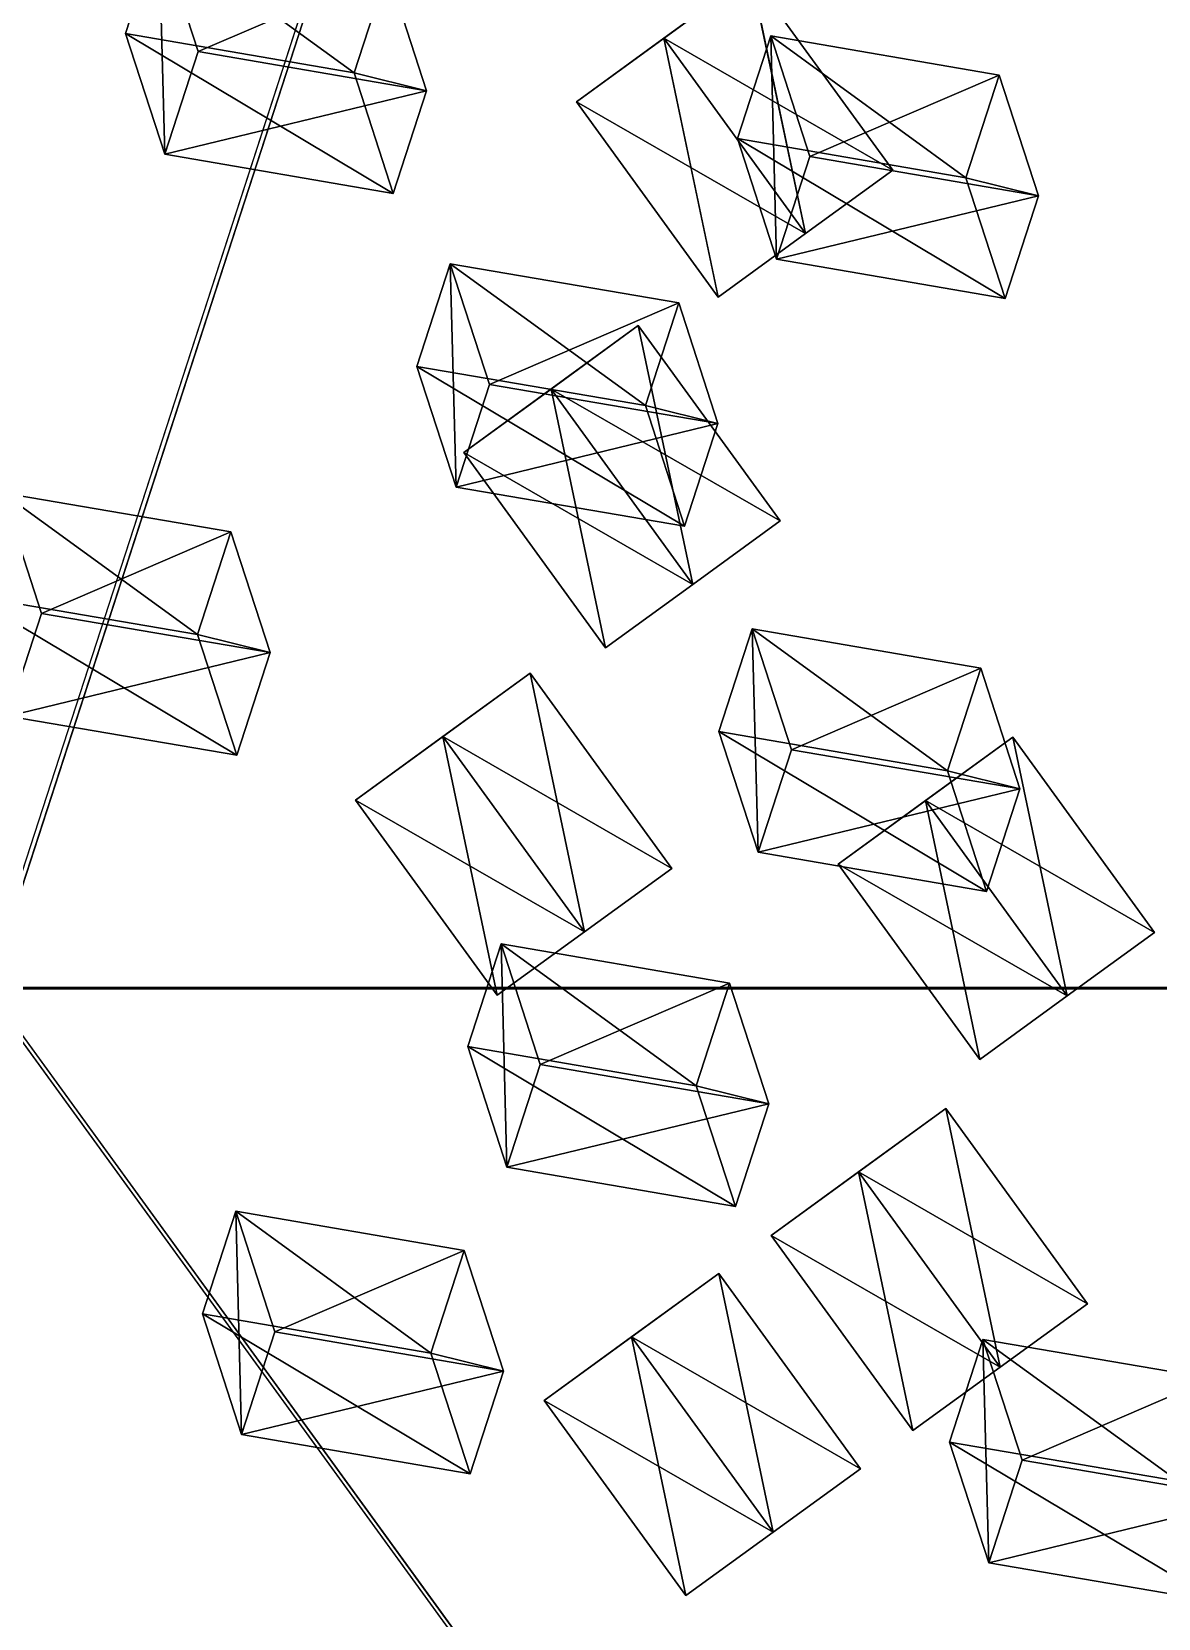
# Model space of a CAD drawing. Header units: metres. Extents: x -324 to 324, y -310 to 311.
# Drawn here: x 63.7 to 110.4, y 164.2 to 230 of the extents above; entities that cross this region are included whole.
import ezdxf

# ---------------------------------------------------------------- set-up
doc = ezdxf.new("R2010")
doc.units = ezdxf.units.M

msp = doc.modelspace()

# ---------------------------------------------------------------- linework, layer by layer
for p, q in [((99.94634, 307.93277, -1061.9042), (61.75283, 190.36641, -1261.8993)), ((61.935257, 190.3072, -1261.8992), (100.13973, 307.87, -1061.904)), ((61.803425, 190.21133, -1262), (200, 2.2904767e-05, -1262)), ((200.13191, 0.09591675, -1261.8993), (61.935257, 190.3072, -1261.8992))]:
    msp.add_line(p, q)
for points in [[(-100.05551, 307.93835, -938.3003), (99.94634, 307.93277, -1061.9042), (61.75283, 190.36641, -1261.8993), (61.75293, 190.36652, -1261.8992)], [(-61.753036, 190.3664, -738.10077), (100.055176, 307.93848, -1061.6997), (-99.94667, 307.9327, -938.0959), (-99.94657, 307.9328, -938.09576)], [(-61.753036, 190.3664, -738.10077), (261.85678, 190.37573, -938.09595), (100.055176, 307.93848, -1061.6997), (100.055275, 307.93857, -1061.6996)], [(261.94806, 190.31651, -938.3003), (61.935257, 190.3072, -1261.8992), (100.13973, 307.87, -1061.904), (100.13983, 307.8701, -1061.9039)], [(77.0813, 228.27373, -888.1644), (67.60912, 229.8982, -885.4006), (68.99105, 234.15135, -883.16425), (68.99115, 234.15146, -883.1641)], [(68.99105, 234.15135, -883.16425), (67.60912, 229.8982, -885.4006), (69.2336, 224.8978, -876.8942), (69.233696, 224.8979, -876.8941)], [(69.2336, 224.8978, -876.8942), (70.615524, 229.15096, -874.65796), (68.99105, 234.15135, -883.16425), (68.99115, 234.15146, -883.1641)], [(78.46323, 232.52689, -885.92816), (68.99105, 234.15135, -883.16425), (70.615524, 229.15096, -874.65796), (70.61562, 229.15106, -874.65784)], [(68.99105, 234.15135, -883.16425), (78.46323, 232.52689, -885.92816), (77.0813, 228.27373, -888.1644), (77.0814, 228.27383, -888.1643)], [(70.615524, 229.15096, -874.65796), (80.0877, 227.52649, -877.4218), (78.46323, 232.52689, -885.92816), (78.463326, 232.527, -885.92804)], [(77.0813, 228.27373, -888.1644), (78.46323, 232.52689, -885.92816), (80.0877, 227.52649, -877.4218), (80.0878, 227.5266, -877.4217)], [(86.30258, 227.07182, -1187.0883), (89.92097, 229.70073, -1178.1442), (93.53891, 232.32933, -1180.3805), (93.53901, 232.32944, -1180.3804)], [(93.53891, 232.32933, -1180.3805), (89.920525, 229.70041, -1189.3246), (86.30258, 227.07182, -1187.0883), (86.30268, 227.07193, -1187.0881)], [(89.920525, 229.70041, -1189.3246), (93.53891, 232.32933, -1180.3805), (99.41676, 224.23915, -1180.3805), (99.41686, 224.23926, -1180.3804)], [(93.53891, 232.32933, -1180.3805), (89.92097, 229.70073, -1178.1442), (95.79882, 221.61057, -1178.1442), (95.79892, 221.61067, -1178.144)], [(95.79882, 221.61057, -1178.1442), (99.41676, 224.23915, -1180.3805), (93.53891, 232.32933, -1180.3805), (93.53901, 232.32944, -1180.3804)], [(78.70577, 223.27333, -879.65814), (69.2336, 224.8978, -876.8942), (67.60912, 229.8982, -885.4006), (67.60922, 229.8983, -885.40045)], [(67.60912, 229.8982, -885.4006), (77.0813, 228.27373, -888.1644), (78.70577, 223.27333, -879.65814), (78.70587, 223.27344, -879.658)], [(89.92097, 229.70073, -1178.1442), (86.30258, 227.07182, -1187.0883), (92.180435, 218.98164, -1187.0883), (92.180534, 218.98175, -1187.0881)], [(86.30258, 227.07182, -1187.0883), (89.920525, 229.70041, -1189.3246), (95.79838, 221.61024, -1189.3246), (95.79848, 221.61035, -1189.3245)], [(99.41676, 224.23915, -1180.3805), (95.79838, 221.61024, -1189.3246), (89.920525, 229.70041, -1189.3246), (89.92062, 229.70052, -1189.3245)], [(92.180435, 218.98164, -1187.0883), (95.79882, 221.61057, -1178.1442), (89.92097, 229.70073, -1178.1442), (89.92107, 229.70084, -1178.144)], [(102.4478, 223.9234, -895.56604), (92.975624, 225.54787, -892.8022), (94.35755, 229.80103, -890.56586), (94.35765, 229.80113, -890.56573)], [(94.35755, 229.80103, -890.56586), (92.975624, 225.54787, -892.8022), (94.6001, 220.54747, -884.29584), (94.6002, 220.54758, -884.2957)], [(94.6001, 220.54747, -884.29584), (95.982025, 224.80063, -882.0596), (94.35755, 229.80103, -890.56586), (94.35765, 229.80113, -890.56573)], [(103.82973, 228.17656, -893.3298), (94.35755, 229.80103, -890.56586), (95.982025, 224.80063, -882.0596), (95.982124, 224.80074, -882.05945)], [(94.35755, 229.80103, -890.56586), (103.82973, 228.17656, -893.3298), (102.4478, 223.9234, -895.56604), (102.4479, 223.92351, -895.5659)], [(80.0877, 227.52649, -877.4218), (70.615524, 229.15096, -874.65796), (69.2336, 224.8978, -876.8942), (69.233696, 224.8979, -876.8941)], [(80.0877, 227.52649, -877.4218), (78.70577, 223.27333, -879.65814), (77.0813, 228.27373, -888.1644), (77.0814, 228.27383, -888.1643)], [(95.982025, 224.80063, -882.0596), (105.4542, 223.17616, -884.8234), (103.82973, 228.17656, -893.3298), (103.82983, 228.17667, -893.32965)], [(102.4478, 223.9234, -895.56604), (103.82973, 228.17656, -893.3298), (105.4542, 223.17616, -884.8234), (105.4543, 223.17627, -884.8233)], [(69.2336, 224.8978, -876.8942), (78.70577, 223.27333, -879.65814), (80.0877, 227.52649, -877.4218), (80.0878, 227.5266, -877.4217)], [(95.79838, 221.61024, -1189.3246), (92.180435, 218.98164, -1187.0883), (86.30258, 227.07182, -1187.0883), (86.30268, 227.07193, -1187.0881)], [(104.07227, 218.923, -887.05975), (94.6001, 220.54747, -884.29584), (92.975624, 225.54787, -892.8022), (92.97572, 225.54797, -892.80206)], [(92.975624, 225.54787, -892.8022), (102.4478, 223.9234, -895.56604), (104.07227, 218.923, -887.05975), (104.07237, 218.92311, -887.05963)], [(105.4542, 223.17616, -884.8234), (95.982025, 224.80063, -882.0596), (94.6001, 220.54747, -884.29584), (94.6002, 220.54758, -884.2957)], [(95.79838, 221.61024, -1189.3246), (99.41676, 224.23915, -1180.3805), (95.79882, 221.61057, -1178.1442), (95.79892, 221.61067, -1178.144)], [(105.4542, 223.17616, -884.8234), (104.07227, 218.923, -887.05975), (102.4478, 223.9234, -895.56604), (102.4479, 223.92351, -895.5659)], [(94.6001, 220.54747, -884.29584), (104.07227, 218.923, -887.05975), (105.4542, 223.17616, -884.8234), (105.4543, 223.17627, -884.8233)], [(95.79882, 221.61057, -1178.1442), (92.180435, 218.98164, -1187.0883), (95.79838, 221.61024, -1189.3246), (95.79848, 221.61035, -1189.3245)], [(89.16272, 214.48085, -869.3978), (79.690544, 216.10532, -866.634), (81.07247, 220.35847, -864.39764), (81.07257, 220.35858, -864.3975)], [(81.07247, 220.35847, -864.39764), (79.690544, 216.10532, -866.634), (81.31502, 211.10492, -858.1276), (81.31512, 211.10503, -858.1275)], [(81.31502, 211.10492, -858.1276), (82.696945, 215.35808, -855.89136), (81.07247, 220.35847, -864.39764), (81.07257, 220.35858, -864.3975)], [(90.54465, 218.73401, -867.16156), (81.07247, 220.35847, -864.39764), (82.696945, 215.35808, -855.89136), (82.697044, 215.35818, -855.89124)], [(81.07247, 220.35847, -864.39764), (90.54465, 218.73401, -867.16156), (89.16272, 214.48085, -869.3978), (89.16282, 214.48096, -869.3977)], [(82.696945, 215.35808, -855.89136), (92.16912, 213.73361, -858.6552), (90.54465, 218.73401, -867.16156), (90.54475, 218.73412, -867.16144)], [(89.16272, 214.48085, -869.3978), (90.54465, 218.73401, -867.16156), (92.16912, 213.73361, -858.6552), (92.16922, 213.73372, -858.6551)], [(81.63044, 212.53725, -1211.7313), (85.248825, 215.16615, -1202.7872), (88.86677, 217.79475, -1205.0236), (88.86687, 217.79486, -1205.0234)], [(88.86677, 217.79475, -1205.0236), (85.24838, 215.16583, -1213.9677), (81.63044, 212.53725, -1211.7313), (81.63054, 212.53735, -1211.7312)], [(85.24838, 215.16583, -1213.9677), (88.86677, 217.79475, -1205.0236), (94.74462, 209.70457, -1205.0236), (94.74472, 209.70468, -1205.0234)], [(88.86677, 217.79475, -1205.0236), (85.248825, 215.16615, -1202.7872), (91.12668, 207.07599, -1202.7872), (91.12678, 207.0761, -1202.7871)], [(91.12668, 207.07599, -1202.7872), (94.74462, 209.70457, -1205.0236), (88.86677, 217.79475, -1205.0236), (88.86687, 217.79486, -1205.0234)], [(90.78719, 209.48045, -860.89154), (81.31502, 211.10492, -858.1276), (79.690544, 216.10532, -866.634), (79.69064, 216.10542, -866.63385)], [(79.690544, 216.10532, -866.634), (89.16272, 214.48085, -869.3978), (90.78719, 209.48045, -860.89154), (90.78729, 209.48056, -860.8914)], [(92.16912, 213.73361, -858.6552), (82.696945, 215.35808, -855.89136), (81.31502, 211.10492, -858.1276), (81.31512, 211.10503, -858.1275)], [(85.248825, 215.16615, -1202.7872), (81.63044, 212.53725, -1211.7313), (87.50829, 204.44707, -1211.7313), (87.50839, 204.44717, -1211.7312)], [(81.63044, 212.53725, -1211.7313), (85.24838, 215.16583, -1213.9677), (91.126236, 207.07567, -1213.9677), (91.126335, 207.07578, -1213.9675)], [(94.74462, 209.70457, -1205.0236), (91.126236, 207.07567, -1213.9677), (85.24838, 215.16583, -1213.9677), (85.24848, 215.16594, -1213.9675)], [(87.50829, 204.44707, -1211.7313), (91.12668, 207.07599, -1202.7872), (85.248825, 215.16615, -1202.7872), (85.248924, 215.16626, -1202.7871)], [(92.16912, 213.73361, -858.6552), (90.78719, 209.48045, -860.89154), (89.16272, 214.48085, -869.3978), (89.16282, 214.48096, -869.3977)], [(81.31502, 211.10492, -858.1276), (90.78719, 209.48045, -860.89154), (92.16912, 213.73361, -858.6552), (92.16922, 213.73372, -858.6551)], [(91.126236, 207.07567, -1213.9677), (87.50829, 204.44707, -1211.7313), (81.63044, 212.53725, -1211.7313), (81.63054, 212.53735, -1211.7312)], [(70.59402, 204.99606, -839.8842), (61.121838, 206.62053, -837.12036), (62.50377, 210.87369, -834.88403), (62.50387, 210.8738, -834.8839)], [(62.74631, 201.62013, -828.614), (64.12824, 205.87329, -826.37775), (62.50377, 210.87369, -834.88403), (62.50387, 210.8738, -834.8839)], [(71.97595, 209.24922, -837.64795), (62.50377, 210.87369, -834.88403), (64.12824, 205.87329, -826.37775), (64.12834, 205.8734, -826.3776)], [(62.50377, 210.87369, -834.88403), (71.97595, 209.24922, -837.64795), (70.59402, 204.99606, -839.8842), (70.59412, 204.99617, -839.8841)], [(91.126236, 207.07567, -1213.9677), (94.74462, 209.70457, -1205.0236), (91.12668, 207.07599, -1202.7872), (91.12678, 207.0761, -1202.7871)], [(64.12824, 205.87329, -826.37775), (73.60042, 204.24883, -829.1416), (71.97595, 209.24922, -837.64795), (71.97605, 209.24933, -837.6478)], [(70.59402, 204.99606, -839.8842), (71.97595, 209.24922, -837.64795), (73.60042, 204.24883, -829.1416), (73.60052, 204.24893, -829.1415)], [(91.12668, 207.07599, -1202.7872), (87.50829, 204.44707, -1211.7313), (91.126236, 207.07567, -1213.9677), (91.126335, 207.07578, -1213.9675)], [(72.21849, 199.99567, -831.3779), (62.74631, 201.62013, -828.614), (61.121838, 206.62053, -837.12036), (61.121937, 206.62064, -837.12024)], [(61.121838, 206.62053, -837.12036), (70.59402, 204.99606, -839.8842), (72.21849, 199.99567, -831.3779), (72.21859, 199.99577, -831.3778)], [(73.60042, 204.24883, -829.1416), (64.12824, 205.87329, -826.37775), (62.74631, 201.62013, -828.614), (62.74641, 201.62024, -828.6139)], [(101.67915, 199.34888, -848.3532), (92.20698, 200.97334, -845.58936), (93.588905, 205.2265, -843.353), (93.589005, 205.22661, -843.3529)], [(93.588905, 205.2265, -843.353), (92.20698, 200.97334, -845.58936), (93.83145, 195.97295, -837.083), (93.83155, 195.97305, -837.0829)], [(93.83145, 195.97295, -837.083), (95.21338, 200.2261, -834.84674), (93.588905, 205.2265, -843.353), (93.589005, 205.22661, -843.3529)], [(103.06108, 203.60204, -846.11694), (93.588905, 205.2265, -843.353), (95.21338, 200.2261, -834.84674), (95.21348, 200.22621, -834.8466)], [(93.588905, 205.2265, -843.353), (103.06108, 203.60204, -846.11694), (101.67915, 199.34888, -848.3532), (101.67925, 199.34898, -848.3531)], [(73.60042, 204.24883, -829.1416), (72.21849, 199.99567, -831.3779), (70.59402, 204.99606, -839.8842), (70.59412, 204.99617, -839.8841)], [(62.74631, 201.62013, -828.614), (72.21849, 199.99567, -831.3779), (73.60042, 204.24883, -829.1416), (73.60052, 204.24893, -829.1415)], [(77.144646, 198.13806, -1235.9138), (80.76303, 200.76697, -1226.9697), (84.380974, 203.39557, -1229.206), (84.38107, 203.39568, -1229.2059)], [(84.380974, 203.39557, -1229.206), (80.76259, 200.76665, -1238.1501), (77.144646, 198.13806, -1235.9138), (77.144745, 198.13817, -1235.9137)], [(80.76259, 200.76665, -1238.1501), (84.380974, 203.39557, -1229.206), (90.25883, 195.30539, -1229.206), (90.25893, 195.3055, -1229.2059)], [(84.380974, 203.39557, -1229.206), (80.76303, 200.76697, -1226.9697), (86.640884, 192.6768, -1226.9697), (86.64098, 192.67691, -1226.9696)], [(86.640884, 192.6768, -1226.9697), (90.25883, 195.30539, -1229.206), (84.380974, 203.39557, -1229.206), (84.38107, 203.39568, -1229.2059)], [(95.21338, 200.2261, -834.84674), (104.685555, 198.60164, -837.6106), (103.06108, 203.60204, -846.11694), (103.06118, 203.60214, -846.1168)], [(101.67915, 199.34888, -848.3532), (103.06108, 203.60204, -846.11694), (104.685555, 198.60164, -837.6106), (104.68565, 198.60175, -837.6105)], [(80.76303, 200.76697, -1226.9697), (77.144646, 198.13806, -1235.9138), (83.0225, 190.04788, -1235.9138), (83.0226, 190.04799, -1235.9137)], [(77.144646, 198.13806, -1235.9138), (80.76259, 200.76665, -1238.1501), (86.64044, 192.67648, -1238.1501), (86.64054, 192.67659, -1238.15)], [(90.25883, 195.30539, -1229.206), (86.64044, 192.67648, -1238.1501), (80.76259, 200.76665, -1238.1501), (80.76269, 200.76675, -1238.15)], [(83.0225, 190.04788, -1235.9138), (86.640884, 192.6768, -1226.9697), (80.76303, 200.76697, -1226.9697), (80.76313, 200.76707, -1226.9696)], [(103.30363, 194.34848, -839.8469), (93.83145, 195.97295, -837.083), (92.20698, 200.97334, -845.58936), (92.20708, 200.97345, -845.58923)], [(92.20698, 200.97334, -845.58936), (101.67915, 199.34888, -848.3532), (103.30363, 194.34848, -839.8469), (103.30373, 194.34859, -839.8468)], [(97.150826, 195.48589, -1206.6646), (100.76921, 198.11479, -1197.7205), (104.38715, 200.7434, -1199.9568), (104.38725, 200.7435, -1199.9567)], [(104.38715, 200.7434, -1199.9568), (100.76877, 198.11447, -1208.9009), (97.150826, 195.48589, -1206.6646), (97.150925, 195.486, -1206.6644)], [(100.76877, 198.11447, -1208.9009), (104.38715, 200.7434, -1199.9568), (110.26501, 192.65321, -1199.9568), (110.26511, 192.65332, -1199.9567)], [(104.38715, 200.7434, -1199.9568), (100.76921, 198.11479, -1197.7205), (106.647064, 190.02463, -1197.7205), (106.64716, 190.02473, -1197.7203)], [(106.647064, 190.02463, -1197.7205), (110.26501, 192.65321, -1199.9568), (104.38715, 200.7434, -1199.9568), (104.38725, 200.7435, -1199.9567)], [(104.685555, 198.60164, -837.6106), (95.21338, 200.2261, -834.84674), (93.83145, 195.97295, -837.083), (93.83155, 195.97305, -837.0829)], [(104.685555, 198.60164, -837.6106), (103.30363, 194.34848, -839.8469), (101.67915, 199.34888, -848.3532), (101.67925, 199.34898, -848.3531)], [(93.83145, 195.97295, -837.083), (103.30363, 194.34848, -839.8469), (104.685555, 198.60164, -837.6106), (104.68565, 198.60175, -837.6105)], [(86.64044, 192.67648, -1238.1501), (83.0225, 190.04788, -1235.9138), (77.144646, 198.13806, -1235.9138), (77.144745, 198.13817, -1235.9137)], [(100.76921, 198.11479, -1197.7205), (97.150826, 195.48589, -1206.6646), (103.02868, 187.3957, -1206.6646), (103.02878, 187.39581, -1206.6644)], [(97.150826, 195.48589, -1206.6646), (100.76877, 198.11447, -1208.9009), (106.64662, 190.0243, -1208.9009), (106.64672, 190.02441, -1208.9008)], [(110.26501, 192.65321, -1199.9568), (106.64662, 190.0243, -1208.9009), (100.76877, 198.11447, -1208.9009), (100.76887, 198.11458, -1208.9008)], [(103.02868, 187.3957, -1206.6646), (106.647064, 190.02463, -1197.7205), (100.76921, 198.11479, -1197.7205), (100.76931, 198.1149, -1197.7203)], [(86.64044, 192.67648, -1238.1501), (90.25883, 195.30539, -1229.206), (86.640884, 192.6768, -1226.9697), (86.64098, 192.67691, -1226.9696)], [(106.64662, 190.0243, -1208.9009), (103.02868, 187.3957, -1206.6646), (97.150826, 195.48589, -1206.6646), (97.150925, 195.486, -1206.6644)], [(86.640884, 192.6768, -1226.9697), (83.0225, 190.04788, -1235.9138), (86.64044, 192.67648, -1238.1501), (86.64054, 192.67659, -1238.15)], [(106.64662, 190.0243, -1208.9009), (110.26501, 192.65321, -1199.9568), (106.647064, 190.02463, -1197.7205), (106.64716, 190.02473, -1197.7203)], [(91.26987, 186.30052, -817.1043), (81.79769, 187.92499, -814.34045), (83.17962, 192.17815, -812.1041), (83.17972, 192.17825, -812.104)], [(83.17962, 192.17815, -812.1041), (81.79769, 187.92499, -814.34045), (83.422165, 182.92459, -805.8341), (83.422264, 182.9247, -805.834)], [(83.422165, 182.92459, -805.8341), (84.80409, 187.17775, -803.59784), (83.17962, 192.17815, -812.1041), (83.17972, 192.17825, -812.104)], [(92.651794, 190.55368, -814.86804), (83.17962, 192.17815, -812.1041), (84.80409, 187.17775, -803.59784), (84.80419, 187.17786, -803.5977)], [(83.17962, 192.17815, -812.1041), (92.651794, 190.55368, -814.86804), (91.26987, 186.30052, -817.1043), (91.269966, 186.30063, -817.1042)], [(-61.753036, 190.3664, -738.10077), (161.85379, 117.71219, -738.10077), (261.85678, 190.37573, -938.09595), (261.85687, 190.37584, -938.0958)], [(61.803394, -190.21127, -1262), (61.803425, 190.21133, -1262), (200, 2.2904767e-05, -1262), (200.0001, 0.00012290476, -1261.9999)], [(261.94806, 190.31651, -938.3003), (200.13191, 0.09591675, -1261.8993), (61.935257, 190.3072, -1261.8992), (61.935356, 190.30731, -1261.899)], [(84.80409, 187.17775, -803.59784), (94.27627, 185.55328, -806.3617), (92.651794, 190.55368, -814.86804), (92.65189, 190.55379, -814.8679)], [(91.26987, 186.30052, -817.1043), (92.651794, 190.55368, -814.86804), (94.27627, 185.55328, -806.3617), (94.27637, 185.55339, -806.3616)], [(106.647064, 190.02463, -1197.7205), (103.02868, 187.3957, -1206.6646), (106.64662, 190.0243, -1208.9009), (106.64672, 190.02441, -1208.9008)], [(92.89434, 181.30013, -808.598), (83.422165, 182.92459, -805.8341), (81.79769, 187.92499, -814.34045), (81.79779, 187.9251, -814.34033)], [(81.79769, 187.92499, -814.34045), (91.26987, 186.30052, -817.1043), (92.89434, 181.30013, -808.598), (92.89444, 181.30023, -808.5979)], [(94.27627, 185.55328, -806.3617), (84.80409, 187.17775, -803.59784), (83.422165, 182.92459, -805.8341), (83.422264, 182.9247, -805.834)], [(94.27627, 185.55328, -806.3617), (92.89434, 181.30013, -808.598), (91.26987, 186.30052, -817.1043), (91.269966, 186.30063, -817.1042)], [(83.422165, 182.92459, -805.8341), (92.89434, 181.30013, -808.598), (94.27627, 185.55328, -806.3617), (94.27637, 185.55339, -806.3616)], [(94.376724, 180.1023, -1229.2349), (97.99511, 182.7312, -1220.2908), (101.61305, 185.3598, -1222.5271), (101.61315, 185.35991, -1222.527)], [(101.61305, 185.3598, -1222.5271), (97.99467, 182.73088, -1231.4712), (94.376724, 180.1023, -1229.2349), (94.37682, 180.1024, -1229.2347)], [(97.99467, 182.73088, -1231.4712), (101.61305, 185.3598, -1222.5271), (107.490906, 177.26962, -1222.5271), (107.491005, 177.26973, -1222.527)], [(101.61305, 185.3598, -1222.5271), (97.99511, 182.7312, -1220.2908), (103.87296, 174.64104, -1220.2908), (103.87306, 174.64114, -1220.2906)], [(103.87296, 174.64104, -1220.2908), (107.490906, 177.26962, -1222.5271), (101.61305, 185.3598, -1222.5271), (101.61315, 185.35991, -1222.527)], [(97.99511, 182.7312, -1220.2908), (94.376724, 180.1023, -1229.2349), (100.25458, 172.01212, -1229.2349), (100.25468, 172.01222, -1229.2347)], [(94.376724, 180.1023, -1229.2349), (97.99467, 182.73088, -1231.4712), (103.87252, 174.64072, -1231.4712), (103.87262, 174.64082, -1231.4711)], [(107.490906, 177.26962, -1222.5271), (103.87252, 174.64072, -1231.4712), (97.99467, 182.73088, -1231.4712), (97.99477, 182.73099, -1231.4711)], [(100.25458, 172.01212, -1229.2349), (103.87296, 174.64104, -1220.2908), (97.99511, 182.7312, -1220.2908), (97.99521, 182.73131, -1220.2906)], [(80.26515, 175.22672, -789.2428), (70.79298, 176.85118, -786.47894), (72.174904, 181.10434, -784.2426), (72.175, 181.10445, -784.2425)], [(72.174904, 181.10434, -784.2426), (70.79298, 176.85118, -786.47894), (72.41745, 171.85078, -777.9726), (72.41755, 171.85089, -777.9725)], [(72.41745, 171.85078, -777.9726), (73.79938, 176.10394, -775.7363), (72.174904, 181.10434, -784.2426), (72.175, 181.10445, -784.2425)], [(81.64708, 179.47987, -787.00653), (72.174904, 181.10434, -784.2426), (73.79938, 176.10394, -775.7363), (73.79948, 176.10405, -775.7362)], [(72.174904, 181.10434, -784.2426), (81.64708, 179.47987, -787.00653), (80.26515, 175.22672, -789.2428), (80.26525, 175.22682, -789.2427)], [(73.79938, 176.10394, -775.7363), (83.27155, 174.47948, -778.5002), (81.64708, 179.47987, -787.00653), (81.64718, 179.47998, -787.0064)], [(80.26515, 175.22672, -789.2428), (81.64708, 179.47987, -787.00653), (83.27155, 174.47948, -778.5002), (83.27165, 174.47958, -778.50006)], [(103.87252, 174.64072, -1231.4712), (100.25458, 172.01212, -1229.2349), (94.376724, 180.1023, -1229.2349), (94.37682, 180.1024, -1229.2347)], [(84.96621, 173.26517, -1252.4961), (88.584595, 175.89407, -1243.552), (92.20254, 178.52267, -1245.7883), (92.20264, 178.52278, -1245.7882)], [(92.20254, 178.52267, -1245.7883), (88.58415, 175.89375, -1254.7324), (84.96621, 173.26517, -1252.4961), (84.96631, 173.26527, -1252.496)], [(88.58415, 175.89375, -1254.7324), (92.20254, 178.52267, -1245.7883), (98.08039, 170.4325, -1245.7883), (98.08049, 170.4326, -1245.7882)], [(92.20254, 178.52267, -1245.7883), (88.584595, 175.89407, -1243.552), (94.46245, 167.80391, -1243.552), (94.46255, 167.80402, -1243.5519)], [(94.46245, 167.80391, -1243.552), (98.08039, 170.4325, -1245.7883), (92.20254, 178.52267, -1245.7883), (92.20264, 178.52278, -1245.7882)], [(81.889626, 170.22632, -780.7365), (72.41745, 171.85078, -777.9726), (70.79298, 176.85118, -786.47894), (70.793076, 176.85129, -786.4788)], [(70.79298, 176.85118, -786.47894), (80.26515, 175.22672, -789.2428), (81.889626, 170.22632, -780.7365), (81.889725, 170.22643, -780.7364)], [(103.87252, 174.64072, -1231.4712), (107.490906, 177.26962, -1222.5271), (103.87296, 174.64104, -1220.2908), (103.87306, 174.64114, -1220.2906)], [(83.27155, 174.47948, -778.5002), (73.79938, 176.10394, -775.7363), (72.41745, 171.85078, -777.9726), (72.41755, 171.85089, -777.9725)], [(88.584595, 175.89407, -1243.552), (84.96621, 173.26517, -1252.4961), (90.84406, 165.17499, -1252.4961), (90.84416, 165.1751, -1252.496)], [(84.96621, 173.26517, -1252.4961), (88.58415, 175.89375, -1254.7324), (94.462006, 167.80359, -1254.7324), (94.462105, 167.8037, -1254.7323)], [(98.08039, 170.4325, -1245.7883), (94.462006, 167.80359, -1254.7324), (88.58415, 175.89375, -1254.7324), (88.58425, 175.89386, -1254.7323)], [(90.84406, 165.17499, -1252.4961), (94.46245, 167.80391, -1243.552), (88.584595, 175.89407, -1243.552), (88.584694, 175.89418, -1243.5519)], [(111.24153, 169.9143, -798.2813), (101.769356, 171.53877, -795.51746), (103.15128, 175.79193, -793.2811), (103.15138, 175.79204, -793.281)], [(103.15128, 175.79193, -793.2811), (101.769356, 171.53877, -795.51746), (103.39383, 166.53838, -787.0111), (103.39393, 166.53848, -787.011)], [(103.39383, 166.53838, -787.0111), (104.77576, 170.79153, -784.77484), (103.15128, 175.79193, -793.2811), (103.15138, 175.79204, -793.281)], [(112.62346, 174.16747, -796.04504), (103.15128, 175.79193, -793.2811), (104.77576, 170.79153, -784.77484), (104.775856, 170.79164, -784.7747)], [(103.15128, 175.79193, -793.2811), (112.62346, 174.16747, -796.04504), (111.24153, 169.9143, -798.2813), (111.24163, 169.91441, -798.2812)], [(83.27155, 174.47948, -778.5002), (81.889626, 170.22632, -780.7365), (80.26515, 175.22672, -789.2428), (80.26525, 175.22682, -789.2427)], [(72.41745, 171.85078, -777.9726), (81.889626, 170.22632, -780.7365), (83.27155, 174.47948, -778.5002), (83.27165, 174.47958, -778.50006)], [(103.87296, 174.64104, -1220.2908), (100.25458, 172.01212, -1229.2349), (103.87252, 174.64072, -1231.4712), (103.87262, 174.64082, -1231.4711)], [(104.77576, 170.79153, -784.77484), (114.24793, 169.16707, -787.5387), (112.62346, 174.16747, -796.04504), (112.62356, 174.16757, -796.0449)], [(94.462006, 167.80359, -1254.7324), (90.84406, 165.17499, -1252.4961), (84.96621, 173.26517, -1252.4961), (84.96631, 173.26527, -1252.496)], [(112.866005, 164.91391, -789.775), (103.39383, 166.53838, -787.0111), (101.769356, 171.53877, -795.51746), (101.769455, 171.53888, -795.51733)], [(101.769356, 171.53877, -795.51746), (111.24153, 169.9143, -798.2813), (112.866005, 164.91391, -789.775), (112.866104, 164.91402, -789.7749)], [(94.462006, 167.80359, -1254.7324), (98.08039, 170.4325, -1245.7883), (94.46245, 167.80391, -1243.552), (94.46255, 167.80402, -1243.5519)], [(114.24793, 169.16707, -787.5387), (104.77576, 170.79153, -784.77484), (103.39383, 166.53838, -787.0111), (103.39393, 166.53848, -787.011)], [(103.39383, 166.53838, -787.0111), (112.866005, 164.91391, -789.775), (114.24793, 169.16707, -787.5387), (114.24803, 169.16718, -787.5386)], [(94.46245, 167.80391, -1243.552), (90.84406, 165.17499, -1252.4961), (94.462006, 167.80359, -1254.7324), (94.462105, 167.8037, -1254.7323)]]:
    msp.add_3dface(points)

doc.saveas('drawing.dxf')
